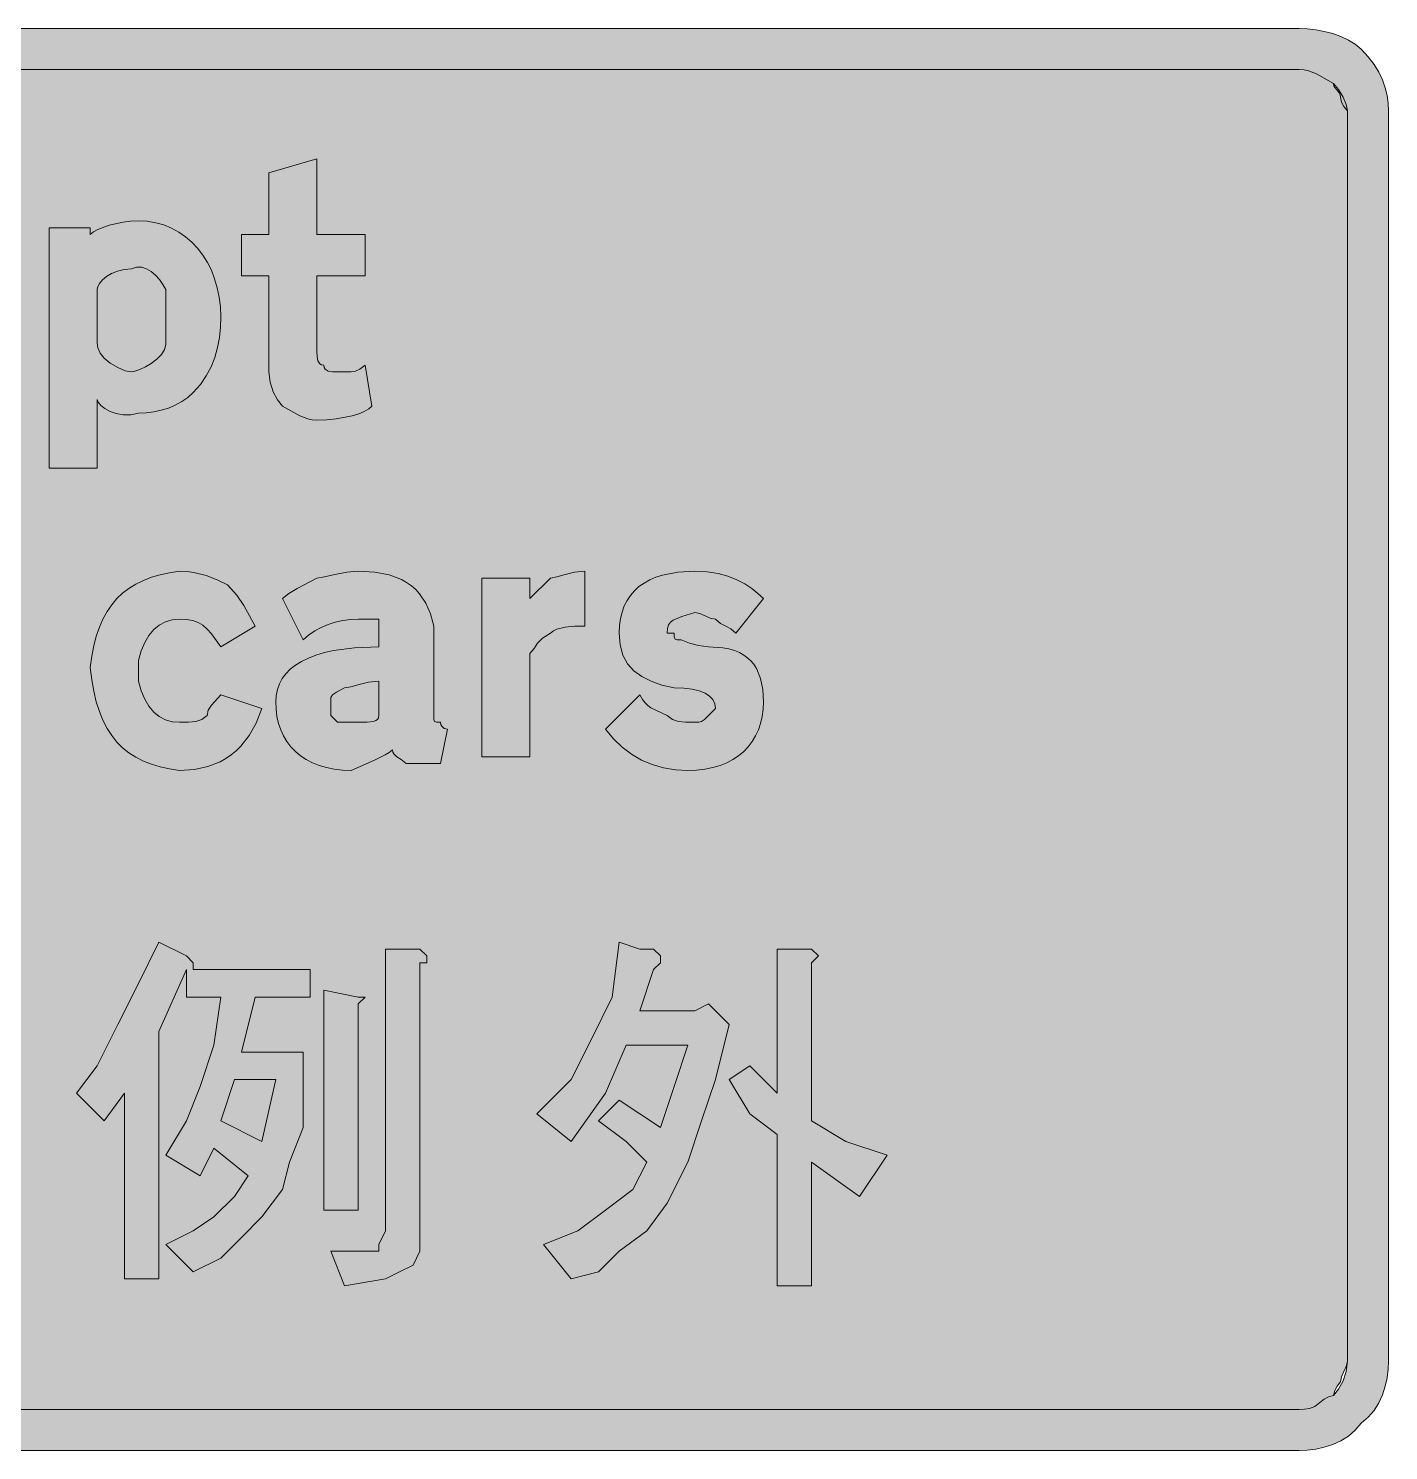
# Model space of a CAD drawing. Header units: metres. Extents: x 6 to 561, y 12 to 260.
# Drawn here: x 323.6 to 561.2, y 12 to 260.4 of the extents above; entities that cross this region are included whole.
import ezdxf

# ---------------------------------------------------------------- set-up
doc = ezdxf.new("R2010")
doc.units = ezdxf.units.M
doc.layers.add('FILL_BLACK_000000', color=7, linetype='Continuous', true_color=0x000000)
doc.layers.add('FILL_WHITE_FFFFFF', color=7, linetype='Continuous', true_color=0xffffff)

msp = doc.modelspace()

# ---------------------------------------------------------------- hatches: boundary and pattern name
at = {"layer": 'FILL_BLACK_000000', "true_color": 0x000000}
h = msp.add_hatch(color=7, dxfattribs=at)
h.dxf.hatch_style = 1
h.paths.add_polyline_path([(547.01, 260.34), (548.48, 260.17), (549.98, 259.89), (551.46, 259.5), (552.89, 258.99), (554.22, 258.37), (555.4, 257.64), (556.41, 256.8), (557.65, 255.45), (558.68, 254.1), (559.51, 252.75), (560.16, 251.4), (560.64, 250.05), (560.97, 248.7), (561.15, 247.35), (561.21, 246), (561.21, 27.6), (561.15, 26.2), (560.97, 24.73), (560.64, 23.23), (560.16, 21.75), (559.51, 20.32), (558.68, 18.99), (557.65, 17.81), (556.41, 16.8), (555.4, 15.56), (554.22, 14.53), (552.89, 13.7), (551.46, 13.05), (549.98, 12.57), (548.48, 12.24), (547.01, 12.06), (545.61, 12), (21.21, 12), (19.86, 12.06), (18.51, 12.24), (17.16, 12.57), (15.81, 13.05), (14.46, 13.7), (13.11, 14.53), (11.76, 15.56), (10.41, 16.8), (9.17, 17.81), (8.14, 18.99), (7.31, 20.32), (6.66, 21.75), (6.18, 23.23), (5.85, 24.73), (5.67, 26.2), (5.61, 27.6), (5.61, 246), (5.76, 248.4), (6.12, 249.71), (6.41, 250.3), (6.81, 250.8), (7.71, 252.41), (8.61, 253.8), (9.51, 255.19), (10.41, 256.8), (11.5, 257.68), (12.81, 258.45), (14.12, 258.99), (15.21, 259.2), (16.82, 259.89), (18.21, 260.25), (19.6, 260.38), (21.21, 260.4), (545.61, 260.4), (547.01, 260.34)])
h.paths.add_polyline_path([(18.06, 252.58), (16.82, 251.87), (15.81, 250.95), (15.02, 249.86), (14.46, 248.64), (14.12, 247.34), (14.01, 246), (14.01, 27.6), (14.01, 24), (14.61, 23.25), (15.02, 22.48), (15.21, 21.6), (18.21, 19.95), (19.6, 19.41), (20.36, 19.25), (21.21, 19.2), (545.61, 19.2), (546.51, 19.22), (547.41, 19.35), (548.31, 19.71), (549.21, 20.4), (549.96, 21), (550.73, 21.41), (551.61, 21.6), (552.49, 22.71), (553.26, 24.15), (553.8, 25.82), (554.01, 27.6), (554.01, 246), (553.41, 246.75), (553, 247.52), (552.81, 248.4), (552.76, 248.8), (552.62, 249.11), (552.21, 249.6), (551.8, 250.09), (551.66, 250.4), (551.61, 250.8), (548.61, 252.45), (547.22, 252.99), (546.46, 253.15), (545.61, 253.2), (21.21, 253.2), (19.52, 253.04), (18.06, 252.58)], flags=16)
h = msp.add_hatch(color=7, dxfattribs=at)
h.dxf.hatch_style = 1
h.paths.add_polyline_path([(382.41, 224.4), (382.41, 217.2), (374.01, 217.2), (374.01, 204), (374.03, 203.12), (374.16, 202.35), (374.52, 201.81), (374.81, 201.65), (375.21, 201.6), (375.26, 201.2), (375.42, 200.91), (375.96, 200.55), (376.73, 200.42), (377.61, 200.4), (380.01, 200.4), (380.76, 200.55), (381.53, 200.91), (382.41, 201.6), (383.61, 194.4), (383.05, 193.95), (382.28, 193.52), (381.31, 193.11), (380.16, 192.75), (377.37, 192.21), (375.75, 192.05), (374.01, 192), (373.16, 192.05), (372.4, 192.21), (371.01, 192.75), (368.01, 194.4), (367.13, 195.51), (366.36, 196.95), (365.82, 198.62), (365.61, 200.4), (365.61, 217.2), (360.81, 217.2), (360.81, 224.4), (365.61, 224.4), (365.61, 235.2), (374.01, 237.6), (374.01, 224.4), (382.41, 224.4)])
h = msp.add_hatch(color=7, dxfattribs=at)
h.dxf.hatch_style = 1
h.paths.add_polyline_path([(356.97, 206.42), (356.64, 204.66), (356.16, 202.95), (355.51, 201.29), (354.68, 199.71), (353.65, 198.2), (352.41, 196.8), (351.46, 195.96), (350.4, 195.22), (349.27, 194.61), (348.06, 194.1), (346.8, 193.71), (345.49, 193.42), (344.16, 193.26), (342.81, 193.2), (341.47, 192.91), (340.17, 192.9), (338.95, 193.12), (337.86, 193.5), (336.94, 194), (336.23, 194.55), (335.77, 195.1), (335.61, 195.6), (335.61, 183.6), (327.21, 183.6), (327.21, 225.6), (334.41, 225.6), (334.41, 224.4), (334.97, 224.85), (335.72, 225.28), (337.71, 226.05), (340.15, 226.59), (341.46, 226.75), (342.81, 226.8), (344.36, 226.72), (345.84, 226.47), (347.26, 226.07), (348.6, 225.52), (349.87, 224.84), (351.06, 224.02), (352.16, 223.07), (353.16, 222), (354.07, 220.82), (354.87, 219.53), (355.56, 218.15), (356.14, 216.67), (356.6, 215.12), (356.94, 213.48), (357.14, 211.77), (357.21, 210), (357.15, 208.2), (356.97, 206.42)])
h.paths.add_polyline_path([(343.05, 200.81), (344.04, 201.29), (345.06, 201.9), (346.03, 202.63), (346.84, 203.44), (347.4, 204.3), (347.61, 205.2), (347.61, 206.4), (347.61, 213.6), (347.61, 214.8), (347.11, 215.69), (346.5, 216.54), (345.82, 217.31), (345.06, 217.95), (344.25, 218.42), (343.39, 218.68), (342.51, 218.69), (341.61, 218.4), (340.32, 218.29), (339.15, 218.01), (338.13, 217.58), (337.26, 217.05), (336.56, 216.47), (336.04, 215.87), (335.72, 215.3), (335.61, 214.8), (335.61, 206.4), (335.63, 205.5), (335.76, 204.6), (336.12, 203.7), (336.81, 202.8), (337.9, 201.92), (339.21, 201.15), (340.52, 200.61), (341.61, 200.4), (342.21, 200.51), (343.05, 200.81)], flags=16)
h = msp.add_hatch(color=7, dxfattribs=at)
h.dxf.hatch_style = 1
h.paths.add_polyline_path([(351.31, 165.55), (352.5, 165.39), (354.66, 164.85), (356.59, 164.08), (358.41, 163.2), (360, 161.4), (361.26, 159.6), (363.21, 156), (357.21, 152.4), (355.58, 154.67), (354.83, 155.5), (354.06, 156.15), (353.24, 156.63), (352.32, 156.96), (351.25, 157.14), (350.01, 157.2), (348.72, 157.09), (347.53, 156.75), (346.47, 156.19), (345.51, 155.4), (344.67, 154.39), (343.93, 153.15), (343.32, 151.69), (342.81, 150), (342.81, 148.8), (342.81, 146.4), (343.32, 144.71), (343.93, 143.25), (344.67, 142.01), (345.51, 141), (346.47, 140.21), (347.53, 139.65), (348.72, 139.31), (350.01, 139.2), (351.6, 139.22), (352.86, 139.35), (353.89, 139.71), (354.81, 140.4), (355.02, 141.3), (355.56, 142.2), (357.21, 144), (364.41, 141.6), (363.4, 139.07), (362.16, 136.87), (360.7, 135.02), (359.88, 134.22), (359.01, 133.5), (358.08, 132.87), (357.1, 132.32), (354.96, 131.47), (352.6, 130.97), (350.01, 130.8), (348.27, 131.07), (346.63, 131.43), (345.11, 131.88), (343.69, 132.43), (342.38, 133.09), (341.17, 133.86), (340.07, 134.74), (339.06, 135.75), (338.15, 136.88), (337.34, 138.15), (336.63, 139.55), (336, 141.09), (335.47, 142.79), (335.03, 144.63), (334.68, 146.63), (334.41, 148.8), (334.68, 150.76), (335.03, 152.57), (335.47, 154.26), (336, 155.81), (336.63, 157.24), (337.34, 158.55), (338.15, 159.73), (339.06, 160.8), (340.07, 161.76), (341.17, 162.6), (342.38, 163.35), (343.69, 163.99), (345.11, 164.53), (346.63, 164.98), (348.27, 165.33), (350.01, 165.6), (351.31, 165.55)])
h = msp.add_hatch(color=7, dxfattribs=at)
h.dxf.hatch_style = 1
h.paths.add_polyline_path([(384.81, 157.2), (381.21, 157.2), (379.86, 157.14), (378.53, 156.97), (377.22, 156.69), (375.96, 156.3), (374.75, 155.79), (373.62, 155.17), (372.56, 154.44), (371.61, 153.6), (368.01, 160.8), (369.12, 161.7), (370.56, 162.6), (374.01, 164.4), (375.3, 164.59), (377.16, 165), (379.24, 165.41), (381.21, 165.6), (384.14, 165.43), (386.65, 164.94), (387.75, 164.58), (388.76, 164.14), (389.68, 163.63), (390.51, 163.05), (391.26, 162.4), (391.92, 161.67), (393.02, 160.03), (393.84, 158.14), (394.41, 156), (394.41, 140.4), (394.43, 139.71), (394.56, 139.35), (394.92, 139.22), (395.61, 139.2), (395.66, 138.8), (395.8, 138.51), (396.21, 138.15), (396.81, 138), (395.61, 132), (389.61, 132), (388.73, 132.71), (387.96, 133.2), (387.42, 133.69), (387.26, 134), (387.21, 134.4), (386.65, 133.95), (385.92, 133.5), (384.06, 132.6), (380.01, 130.8), (378.48, 130.86), (377.03, 131.02), (375.67, 131.29), (374.4, 131.66), (373.23, 132.13), (372.14, 132.7), (371.15, 133.36), (370.26, 134.1), (369.47, 134.93), (368.77, 135.84), (368.18, 136.83), (367.69, 137.89), (367.31, 139.02), (367.03, 140.22), (366.87, 141.48), (366.81, 142.8), (366.88, 143.9), (367.09, 144.94), (367.44, 145.91), (367.93, 146.83), (368.57, 147.69), (369.34, 148.47), (370.26, 149.2), (371.31, 149.85), (372.51, 150.43), (373.84, 150.94), (375.32, 151.38), (376.93, 151.74), (380.59, 152.23), (384.81, 152.4), (384.81, 153.6), (384.81, 157.2)])
h.paths.add_polyline_path([(377.61, 139.2), (381.21, 139.2), (382.78, 139.22), (383.91, 139.35), (384.3, 139.49), (384.58, 139.71), (384.75, 140), (384.81, 140.4), (384.81, 146.4), (383.03, 146.21), (381.36, 145.8), (379.92, 145.39), (378.81, 145.2), (377.42, 144.49), (376.71, 144), (376.45, 143.51), (376.41, 142.8), (376.41, 140.4), (377.61, 139.2)], flags=16)
h = msp.add_hatch(color=7, dxfattribs=at)
h.dxf.hatch_style = 1
h.paths.add_polyline_path([(402.81, 164.4), (411.21, 164.4), (411.21, 160.8), (414.81, 164.4), (415.92, 164.59), (417.36, 165), (419.03, 165.41), (420.81, 165.6), (420.81, 156), (419.03, 155.98), (417.36, 155.85), (415.92, 155.49), (415.31, 155.2), (414.81, 154.8), (413.4, 153.9), (412.56, 153), (411.94, 152.1), (411.21, 151.2), (411.21, 133.2), (402.81, 133.2), (402.81, 164.4)])
h = msp.add_hatch(color=7, dxfattribs=at)
h.dxf.hatch_style = 1
h.paths.add_polyline_path([(451.95, 141.48), (451.79, 140.22), (451.51, 139.02), (451.13, 137.89), (450.64, 136.83), (450.05, 135.84), (449.35, 134.93), (448.56, 134.1), (447.67, 133.36), (446.68, 132.7), (445.59, 132.13), (444.42, 131.66), (443.15, 131.29), (441.79, 131.02), (440.34, 130.86), (438.81, 130.8), (436.62, 130.91), (434.53, 131.25), (432.57, 131.81), (430.71, 132.6), (428.97, 133.61), (427.33, 134.85), (425.82, 136.31), (424.41, 138), (430.41, 144), (430.86, 143.21), (431.33, 142.59), (431.82, 142.12), (432.36, 141.75), (435.21, 140.4), (436.13, 139.71), (437.16, 139.35), (438.42, 139.22), (440.01, 139.2), (440.72, 139.22), (441.21, 139.35), (441.7, 139.71), (442.41, 140.4), (443.61, 141.6), (443.5, 142.44), (443.16, 143.17), (442.6, 143.79), (441.81, 144.3), (440.8, 144.69), (439.56, 144.97), (438.1, 145.14), (436.41, 145.2), (434.27, 145.71), (432.38, 146.36), (430.74, 147.18), (429.36, 148.2), (428.27, 149.44), (427.47, 150.94), (426.98, 152.71), (426.81, 154.8), (426.87, 156.11), (427.03, 157.33), (427.31, 158.47), (427.69, 159.52), (428.18, 160.5), (428.77, 161.38), (429.47, 162.18), (430.26, 162.9), (431.15, 163.53), (432.14, 164.08), (433.23, 164.55), (434.4, 164.92), (437.03, 165.43), (440.01, 165.6), (442.15, 165.49), (444.08, 165.19), (445.81, 164.71), (447.36, 164.1), (448.74, 163.37), (449.97, 162.56), (451.05, 161.7), (452.01, 160.8), (447.21, 154.8), (446.31, 155.51), (445.41, 156), (444.51, 156.49), (443.61, 157.2), (442.71, 157.39), (441.81, 157.8), (440.91, 158.21), (440.01, 158.4), (437.74, 157.67), (436.26, 157.05), (435.78, 156.68), (435.45, 156.21), (435.27, 155.59), (435.21, 154.8), (436.41, 154.8), (436.43, 154.11), (436.56, 153.75), (436.92, 153.62), (437.61, 153.6), (439.11, 153), (440.65, 152.59), (442.41, 152.4), (444.89, 152.23), (445.97, 152.03), (446.95, 151.74), (447.83, 151.38), (448.61, 150.94), (449.3, 150.43), (449.91, 149.85), (450.43, 149.2), (450.87, 148.47), (451.52, 146.83), (451.89, 144.94), (452.01, 142.8), (451.95, 141.48)])
h = msp.add_hatch(color=7, dxfattribs=at)
h.dxf.hatch_style = 1
h.paths.add_polyline_path([(339.21, 86.4), (342.81, 93.6), (346.41, 100.8), (351.21, 98.4), (352.41, 97.2), (352.41, 96), (372.81, 96), (372.81, 91.2), (363.21, 91.2), (360.81, 81.6), (371.61, 81.6), (371.61, 74.4), (371.61, 68.4), (369.21, 62.4), (368.01, 57.6), (364.41, 52.8), (360.81, 49.2), (357.21, 45.6), (352.41, 43.2), (347.61, 48), (352.41, 50.4), (356.01, 52.8), (359.61, 56.4), (362.01, 60), (356.01, 64.8), (353.61, 60), (347.61, 63.6), (351.21, 69.6), (353.61, 75.6), (356.01, 82.8), (357.21, 91.2), (351.21, 91.2), (351.21, 96), (346.41, 85.2), (346.41, 42), (340.41, 42), (340.41, 74.4), (336.81, 69.6), (332.01, 74.4), (335.61, 79.2), (339.21, 86.4)])
h.paths.add_polyline_path([(364.41, 66), (366.81, 76.8), (359.61, 76.8), (357.21, 69.6), (364.41, 66)], flags=16)
h = msp.add_hatch(color=7, dxfattribs=at)
h.dxf.hatch_style = 1
h.paths.add_polyline_path([(392.01, 99.6), (393.21, 98.4), (393.21, 97.2), (392.01, 97.2), (392.01, 49.2), (392.01, 46.8), (390.81, 44.4), (388.41, 43.2), (386.01, 42), (378.81, 40.8), (376.41, 46.8), (382.41, 46.8), (384.81, 46.8), (384.81, 48), (386.01, 50.4), (386.01, 51.6), (386.01, 99.6), (392.01, 99.6)])
h = msp.add_hatch(color=7, dxfattribs=at)
h.dxf.hatch_style = 1
h.paths.add_polyline_path([(432.81, 99.6), (434.01, 98.4), (434.01, 97.2), (432.81, 96), (430.41, 88.8), (440.01, 88.8), (442.41, 90), (446.01, 86.4), (443.61, 76.8), (441.21, 69.6), (438.81, 62.4), (435.21, 55.2), (431.61, 50.4), (426.81, 46.8), (423.21, 43.2), (418.41, 42), (413.61, 48), (419.61, 50.4), (424.41, 54), (429.21, 57.6), (431.61, 62.4), (428.01, 66), (423.21, 69.6), (426.81, 73.2), (434.01, 68.4), (436.41, 75.6), (438.81, 82.8), (428.01, 82.8), (424.41, 74.4), (418.41, 66), (412.41, 70.8), (418.41, 76.8), (422.01, 84), (425.61, 91.2), (426.81, 100.8), (430.41, 99.6), (432.81, 99.6)])
h = msp.add_hatch(color=7, dxfattribs=at)
h.dxf.hatch_style = 1
h.paths.add_polyline_path([(460.41, 99.6), (461.61, 98.4), (460.41, 97.2), (460.41, 69.6), (466.41, 66), (473.61, 63.6), (468.81, 56.4), (460.41, 62.4), (460.41, 40.8), (454.41, 40.8), (454.41, 67.2), (449.61, 70.8), (446.01, 76.8), (449.61, 79.2), (454.41, 74.4), (454.41, 99.6), (458.01, 99.6), (460.41, 99.6)])
h = msp.add_hatch(color=7, dxfattribs=at)
h.dxf.hatch_style = 1
h.paths.add_polyline_path([(381.21, 91.2), (382.41, 91.2), (381.21, 90), (381.21, 54), (375.21, 54), (375.21, 92.4), (381.21, 91.2)])
at = {"layer": 'FILL_WHITE_FFFFFF', "true_color": 0xffffff}
h = msp.add_hatch(color=7, dxfattribs=at)
h.dxf.hatch_style = 1
h.paths.add_polyline_path([(545.61, 253.2), (546.46, 253.15), (547.22, 252.99), (548.61, 252.45), (551.61, 250.8), (552.49, 249.71), (553.26, 248.4), (553.8, 247.09), (554.01, 246), (554.01, 27.6), (553.82, 26.7), (553.41, 25.8), (553, 24.9), (552.81, 24), (552.21, 23.25), (551.8, 22.48), (551.61, 21.6), (550.73, 21.41), (549.96, 21), (549.21, 20.4), (548.31, 19.71), (547.41, 19.35), (546.51, 19.22), (545.61, 19.2), (21.21, 19.2), (20.36, 19.25), (19.6, 19.41), (18.21, 19.95), (15.21, 21.6), (14.81, 22.1), (14.52, 22.71), (14.16, 24.15), (14.03, 25.82), (14.01, 27.6), (14.01, 246), (14.12, 247.34), (14.46, 248.64), (15.02, 249.86), (15.81, 250.95), (16.82, 251.87), (18.06, 252.58), (19.52, 253.04), (21.21, 253.2), (545.61, 253.2)])

# ---------------------------------------------------------------- linework, layer by layer
at = {"layer": 'FILL_BLACK_000000', "lineweight": 0, "true_color": 0x000000}
for points in [[(21.21, 260.4), (545.61, 260.4), (547.01, 260.34), (548.48, 260.17), (549.98, 259.89), (551.46, 259.5), (552.89, 258.99), (554.22, 258.37), (555.4, 257.64), (556.41, 256.8), (557.65, 255.45), (558.68, 254.1), (559.51, 252.75), (560.16, 251.4), (560.64, 250.05), (560.97, 248.7), (561.15, 247.35), (561.21, 246), (561.21, 27.6), (561.15, 26.2), (560.97, 24.73), (560.64, 23.23), (560.16, 21.75), (559.51, 20.32), (558.68, 18.99), (557.65, 17.81), (556.41, 16.8), (555.4, 15.56), (554.22, 14.53), (552.89, 13.7), (551.46, 13.05), (549.98, 12.57), (548.48, 12.24), (547.01, 12.06), (545.61, 12), (21.21, 12)], [(21.21, 19.2), (545.61, 19.2), (546.51, 19.22), (547.41, 19.35), (548.31, 19.71), (549.21, 20.4), (549.96, 21), (550.73, 21.41), (551.61, 21.6), (552.49, 22.71), (553.26, 24.15), (553.8, 25.82), (554.01, 27.6), (554.01, 246), (553.41, 246.75), (553, 247.52), (552.81, 248.4), (552.76, 248.8), (552.62, 249.11), (552.21, 249.6), (551.8, 250.09), (551.66, 250.4), (551.61, 250.8), (548.61, 252.45), (547.22, 252.99), (546.46, 253.15), (545.61, 253.2), (21.21, 253.2)]]:
    msp.add_lwpolyline(points, dxfattribs=at)
for points in [[(382.41, 224.4), (382.41, 217.2), (374.01, 217.2), (374.01, 204), (374.03, 203.12), (374.16, 202.35), (374.52, 201.81), (374.81, 201.65), (375.21, 201.6), (375.26, 201.2), (375.42, 200.91), (375.96, 200.55), (376.73, 200.42), (377.61, 200.4), (380.01, 200.4), (380.76, 200.55), (381.53, 200.91), (382.41, 201.6), (383.61, 194.4), (383.05, 193.95), (382.28, 193.52), (381.31, 193.11), (380.16, 192.75), (377.37, 192.21), (375.75, 192.05), (374.01, 192), (373.16, 192.05), (372.4, 192.21), (371.01, 192.75), (368.01, 194.4), (367.13, 195.51), (366.36, 196.95), (365.82, 198.62), (365.61, 200.4), (365.61, 217.2), (360.81, 217.2), (360.81, 224.4), (365.61, 224.4), (365.61, 235.2), (374.01, 237.6), (374.01, 224.4)], [(356.97, 206.42), (356.64, 204.66), (356.16, 202.95), (355.51, 201.29), (354.68, 199.71), (353.65, 198.2), (352.41, 196.8), (351.46, 195.96), (350.4, 195.22), (349.27, 194.61), (348.06, 194.1), (346.8, 193.71), (345.49, 193.42), (344.16, 193.26), (342.81, 193.2), (341.47, 192.91), (340.17, 192.9), (338.95, 193.12), (337.86, 193.5), (336.94, 194), (336.23, 194.55), (335.77, 195.1), (335.61, 195.6), (335.61, 183.6), (327.21, 183.6), (327.21, 225.6), (334.41, 225.6), (334.41, 224.4), (334.97, 224.85), (335.72, 225.28), (337.71, 226.05), (340.15, 226.59), (341.46, 226.75), (342.81, 226.8), (344.36, 226.72), (345.84, 226.47), (347.26, 226.07), (348.6, 225.52), (349.87, 224.84), (351.06, 224.02), (352.16, 223.07), (353.16, 222), (354.07, 220.82), (354.87, 219.53), (355.56, 218.15), (356.14, 216.67), (356.6, 215.12), (356.94, 213.48), (357.14, 211.77), (357.21, 210), (357.15, 208.2)], [(343.05, 200.81), (344.04, 201.29), (345.06, 201.9), (346.03, 202.63), (346.84, 203.44), (347.4, 204.3), (347.61, 205.2), (347.61, 206.4), (347.61, 213.6), (347.61, 214.8), (347.11, 215.69), (346.5, 216.54), (345.82, 217.31), (345.06, 217.95), (344.25, 218.42), (343.39, 218.68), (342.51, 218.69), (341.61, 218.4), (340.32, 218.29), (339.15, 218.01), (338.13, 217.58), (337.26, 217.05), (336.56, 216.47), (336.04, 215.87), (335.72, 215.3), (335.61, 214.8), (335.61, 206.4), (335.63, 205.5), (335.76, 204.6), (336.12, 203.7), (336.81, 202.8), (337.9, 201.92), (339.21, 201.15), (340.52, 200.61), (341.61, 200.4), (342.21, 200.51)], [(351.31, 165.55), (352.5, 165.39), (354.66, 164.85), (356.59, 164.08), (358.41, 163.2), (360, 161.4), (361.26, 159.6), (363.21, 156), (357.21, 152.4), (355.58, 154.67), (354.83, 155.5), (354.06, 156.15), (353.24, 156.63), (352.32, 156.96), (351.25, 157.14), (350.01, 157.2), (348.72, 157.09), (347.53, 156.75), (346.47, 156.19), (345.51, 155.4), (344.67, 154.39), (343.93, 153.15), (343.32, 151.69), (342.81, 150), (342.81, 148.8), (342.81, 146.4), (343.32, 144.71), (343.93, 143.25), (344.67, 142.01), (345.51, 141), (346.47, 140.21), (347.53, 139.65), (348.72, 139.31), (350.01, 139.2), (351.6, 139.22), (352.86, 139.35), (353.89, 139.71), (354.81, 140.4), (355.02, 141.3), (355.56, 142.2), (357.21, 144), (364.41, 141.6), (363.4, 139.07), (362.16, 136.87), (360.7, 135.02), (359.88, 134.22), (359.01, 133.5), (358.08, 132.87), (357.1, 132.32), (354.96, 131.47), (352.6, 130.97), (350.01, 130.8), (348.27, 131.07), (346.63, 131.43), (345.11, 131.88), (343.69, 132.43), (342.38, 133.09), (341.17, 133.86), (340.07, 134.74), (339.06, 135.75), (338.15, 136.88), (337.34, 138.15), (336.63, 139.55), (336, 141.09), (335.47, 142.79), (335.03, 144.63), (334.68, 146.63), (334.41, 148.8), (334.68, 150.76), (335.03, 152.57), (335.47, 154.26), (336, 155.81), (336.63, 157.24), (337.34, 158.55), (338.15, 159.73), (339.06, 160.8), (340.07, 161.76), (341.17, 162.6), (342.38, 163.35), (343.69, 163.99), (345.11, 164.53), (346.63, 164.98), (348.27, 165.33), (350.01, 165.6)], [(384.81, 157.2), (381.21, 157.2), (379.86, 157.14), (378.53, 156.97), (377.22, 156.69), (375.96, 156.3), (374.75, 155.79), (373.62, 155.17), (372.56, 154.44), (371.61, 153.6), (368.01, 160.8), (369.12, 161.7), (370.56, 162.6), (374.01, 164.4), (375.3, 164.59), (377.16, 165), (379.24, 165.41), (381.21, 165.6), (384.14, 165.43), (386.65, 164.94), (387.75, 164.58), (388.76, 164.14), (389.68, 163.63), (390.51, 163.05), (391.26, 162.4), (391.92, 161.67), (393.02, 160.03), (393.84, 158.14), (394.41, 156), (394.41, 140.4), (394.43, 139.71), (394.56, 139.35), (394.92, 139.22), (395.61, 139.2), (395.66, 138.8), (395.8, 138.51), (396.21, 138.15), (396.81, 138), (395.61, 132), (389.61, 132), (388.73, 132.71), (387.96, 133.2), (387.42, 133.69), (387.26, 134), (387.21, 134.4), (386.65, 133.95), (385.92, 133.5), (384.06, 132.6), (380.01, 130.8), (378.48, 130.86), (377.03, 131.02), (375.67, 131.29), (374.4, 131.66), (373.23, 132.13), (372.14, 132.7), (371.15, 133.36), (370.26, 134.1), (369.47, 134.93), (368.77, 135.84), (368.18, 136.83), (367.69, 137.89), (367.31, 139.02), (367.03, 140.22), (366.87, 141.48), (366.81, 142.8), (366.88, 143.9), (367.09, 144.94), (367.44, 145.91), (367.93, 146.83), (368.57, 147.69), (369.34, 148.47), (370.26, 149.2), (371.31, 149.85), (372.51, 150.43), (373.84, 150.94), (375.32, 151.38), (376.93, 151.74), (380.59, 152.23), (384.81, 152.4), (384.81, 153.6)], [(402.81, 164.4), (411.21, 164.4), (411.21, 160.8), (414.81, 164.4), (415.92, 164.59), (417.36, 165), (419.03, 165.41), (420.81, 165.6), (420.81, 156), (419.03, 155.98), (417.36, 155.85), (415.92, 155.49), (415.31, 155.2), (414.81, 154.8), (413.4, 153.9), (412.56, 153), (411.94, 152.1), (411.21, 151.2), (411.21, 133.2), (402.81, 133.2)], [(451.95, 141.48), (451.79, 140.22), (451.51, 139.02), (451.13, 137.89), (450.64, 136.83), (450.05, 135.84), (449.35, 134.93), (448.56, 134.1), (447.67, 133.36), (446.68, 132.7), (445.59, 132.13), (444.42, 131.66), (443.15, 131.29), (441.79, 131.02), (440.34, 130.86), (438.81, 130.8), (436.62, 130.91), (434.53, 131.25), (432.57, 131.81), (430.71, 132.6), (428.97, 133.61), (427.33, 134.85), (425.82, 136.31), (424.41, 138), (430.41, 144), (430.86, 143.21), (431.33, 142.59), (431.82, 142.12), (432.36, 141.75), (435.21, 140.4), (436.13, 139.71), (437.16, 139.35), (438.42, 139.22), (440.01, 139.2), (440.72, 139.22), (441.21, 139.35), (441.7, 139.71), (442.41, 140.4), (443.61, 141.6), (443.5, 142.44), (443.16, 143.17), (442.6, 143.79), (441.81, 144.3), (440.8, 144.69), (439.56, 144.97), (438.1, 145.14), (436.41, 145.2), (434.27, 145.71), (432.38, 146.36), (430.74, 147.18), (429.36, 148.2), (428.27, 149.44), (427.47, 150.94), (426.98, 152.71), (426.81, 154.8), (426.87, 156.11), (427.03, 157.33), (427.31, 158.47), (427.69, 159.52), (428.18, 160.5), (428.77, 161.38), (429.47, 162.18), (430.26, 162.9), (431.15, 163.53), (432.14, 164.08), (433.23, 164.55), (434.4, 164.92), (437.03, 165.43), (440.01, 165.6), (442.15, 165.49), (444.08, 165.19), (445.81, 164.71), (447.36, 164.1), (448.74, 163.37), (449.97, 162.56), (451.05, 161.7), (452.01, 160.8), (447.21, 154.8), (446.31, 155.51), (445.41, 156), (444.51, 156.49), (443.61, 157.2), (442.71, 157.39), (441.81, 157.8), (440.91, 158.21), (440.01, 158.4), (437.74, 157.67), (436.26, 157.05), (435.78, 156.68), (435.45, 156.21), (435.27, 155.59), (435.21, 154.8), (436.41, 154.8), (436.43, 154.11), (436.56, 153.75), (436.92, 153.62), (437.61, 153.6), (439.11, 153), (440.65, 152.59), (442.41, 152.4), (444.89, 152.23), (445.97, 152.03), (446.95, 151.74), (447.83, 151.38), (448.61, 150.94), (449.3, 150.43), (449.91, 149.85), (450.43, 149.2), (450.87, 148.47), (451.52, 146.83), (451.89, 144.94), (452.01, 142.8)], [(377.61, 139.2), (381.21, 139.2), (382.78, 139.22), (383.91, 139.35), (384.3, 139.49), (384.58, 139.71), (384.75, 140), (384.81, 140.4), (384.81, 146.4), (383.03, 146.21), (381.36, 145.8), (379.92, 145.39), (378.81, 145.2), (377.42, 144.49), (376.71, 144), (376.45, 143.51), (376.41, 142.8), (376.41, 140.4)], [(339.21, 86.4), (342.81, 93.6), (346.41, 100.8), (351.21, 98.4), (352.41, 97.2), (352.41, 96), (372.81, 96), (372.81, 91.2), (363.21, 91.2), (360.81, 81.6), (371.61, 81.6), (371.61, 74.4), (371.61, 68.4), (369.21, 62.4), (368.01, 57.6), (364.41, 52.8), (360.81, 49.2), (357.21, 45.6), (352.41, 43.2), (347.61, 48), (352.41, 50.4), (356.01, 52.8), (359.61, 56.4), (362.01, 60), (356.01, 64.8), (353.61, 60), (347.61, 63.6), (351.21, 69.6), (353.61, 75.6), (356.01, 82.8), (357.21, 91.2), (351.21, 91.2), (351.21, 96), (346.41, 85.2), (346.41, 42), (340.41, 42), (340.41, 74.4), (336.81, 69.6), (332.01, 74.4), (335.61, 79.2)], [(392.01, 99.6), (393.21, 98.4), (393.21, 97.2), (392.01, 97.2), (392.01, 49.2), (392.01, 46.8), (390.81, 44.4), (388.41, 43.2), (386.01, 42), (378.81, 40.8), (376.41, 46.8), (382.41, 46.8), (384.81, 46.8), (384.81, 48), (386.01, 50.4), (386.01, 51.6), (386.01, 99.6)], [(432.81, 99.6), (434.01, 98.4), (434.01, 97.2), (432.81, 96), (430.41, 88.8), (440.01, 88.8), (442.41, 90), (446.01, 86.4), (443.61, 76.8), (441.21, 69.6), (438.81, 62.4), (435.21, 55.2), (431.61, 50.4), (426.81, 46.8), (423.21, 43.2), (418.41, 42), (413.61, 48), (419.61, 50.4), (424.41, 54), (429.21, 57.6), (431.61, 62.4), (428.01, 66), (423.21, 69.6), (426.81, 73.2), (434.01, 68.4), (436.41, 75.6), (438.81, 82.8), (428.01, 82.8), (424.41, 74.4), (418.41, 66), (412.41, 70.8), (418.41, 76.8), (422.01, 84), (425.61, 91.2), (426.81, 100.8), (430.41, 99.6)], [(460.41, 99.6), (461.61, 98.4), (460.41, 97.2), (460.41, 69.6), (466.41, 66), (473.61, 63.6), (468.81, 56.4), (460.41, 62.4), (460.41, 40.8), (454.41, 40.8), (454.41, 67.2), (449.61, 70.8), (446.01, 76.8), (449.61, 79.2), (454.41, 74.4), (454.41, 99.6), (458.01, 99.6)], [(381.21, 91.2), (382.41, 91.2), (381.21, 90), (381.21, 54), (375.21, 54), (375.21, 92.4)], [(364.41, 66), (366.81, 76.8), (359.61, 76.8), (357.21, 69.6)]]:
    msp.add_lwpolyline(points, close=True, dxfattribs=at)
at = {"layer": 'FILL_WHITE_FFFFFF', "lineweight": 0, "true_color": 0xffffff}
msp.add_lwpolyline([(21.21, 253.2), (545.61, 253.2), (546.46, 253.15), (547.22, 252.99), (548.61, 252.45), (551.61, 250.8), (552.49, 249.71), (553.26, 248.4), (553.8, 247.09), (554.01, 246), (554.01, 27.6), (553.82, 26.7), (553.41, 25.8), (553, 24.9), (552.81, 24), (552.21, 23.25), (551.8, 22.48), (551.61, 21.6), (550.73, 21.41), (549.96, 21), (549.21, 20.4), (548.31, 19.71), (547.41, 19.35), (546.51, 19.22), (545.61, 19.2), (21.21, 19.2)], dxfattribs=at)

doc.saveas('drawing.dxf')
